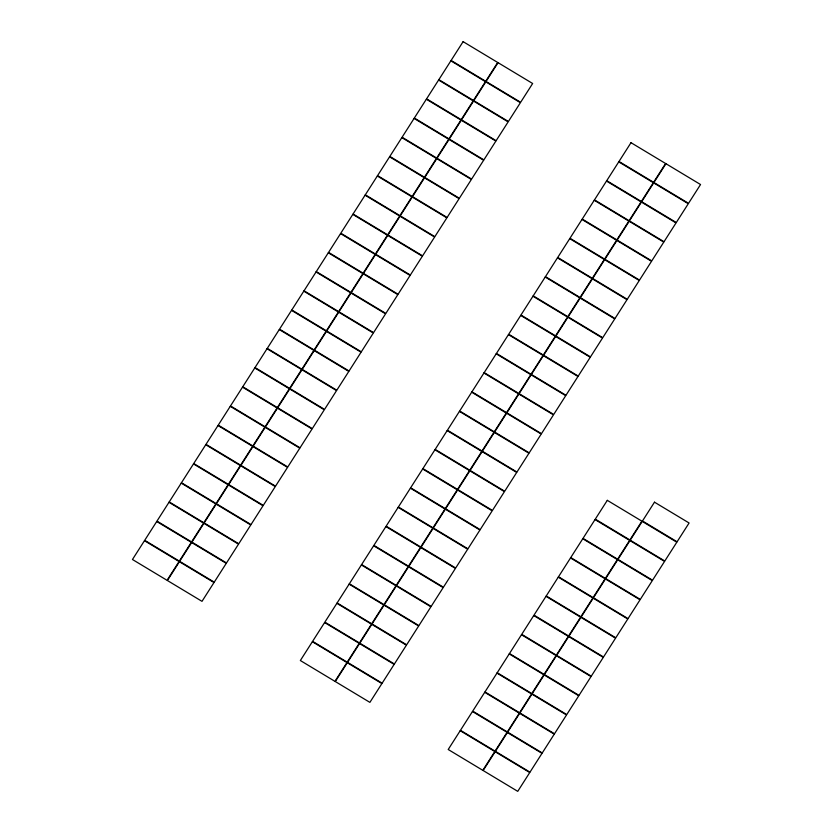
<?xml version="1.0" encoding="UTF-8"?>
<svg xmlns="http://www.w3.org/2000/svg" width="833" height="833" viewBox="0 0 833 833"><rect width="100%" height="100%" fill="white"/><g stroke="black" fill="none" stroke-linecap="round" stroke-linejoin="round"><path stroke-width="1.25" d="M144.463 540.7L132.457 559.495L167.058 580.32L179.064 561.525L144.463 540.7M156.719 521.51L144.713 540.305L179.314 561.119L191.319 542.325L156.719 521.51M168.974 502.309L156.968 521.104L191.569 541.929L203.575 523.134L168.974 502.309M181.23 483.119L169.224 501.914L203.825 522.739L215.83 503.944L181.23 483.119M193.485 463.919L181.479 482.724L216.091 503.538L228.086 484.744L193.485 463.919M205.741 444.728L193.735 463.523L228.346 484.348L240.341 465.553L205.741 444.728M217.996 425.538L205.99 444.333L240.602 465.158L252.597 446.353L217.996 425.538M230.252 406.337L218.246 425.132L252.857 445.957L264.852 427.162L230.252 406.337M242.507 387.147L230.512 405.942L265.113 426.767L277.108 407.972L242.507 387.147M254.763 367.947L242.767 386.751L277.368 407.566L289.363 388.772L254.763 367.947M267.018 348.756L255.023 367.551L289.624 388.376L301.619 369.581L267.018 348.756M279.274 329.566L267.278 348.361L301.879 369.186L313.874 350.381L279.274 329.566M291.529 310.365L279.534 329.17L314.135 349.985L326.13 331.19L291.529 310.365M303.785 291.175L291.789 309.97L326.39 330.795L338.385 312L303.785 291.175M316.04 271.985L304.045 290.779L338.646 311.604L350.641 292.799L316.04 271.985M328.296 252.784L316.301 271.579L350.901 292.404L362.896 273.609L328.296 252.784M340.551 233.594L328.556 252.389L363.157 273.214L375.152 254.419L340.551 233.594M352.807 214.393L340.812 233.198L375.412 254.013L387.407 235.218L352.807 214.393M365.062 195.203L353.067 213.998L387.668 234.823L399.663 216.028L365.062 195.203M377.318 176.013L365.323 194.807L399.923 215.632L411.919 196.827L377.318 176.013M389.573 156.812L377.578 175.607L412.179 196.432L424.174 177.637L389.573 156.812M401.829 137.622L389.834 156.417L424.434 177.242L436.43 158.447L401.829 137.622M414.084 118.432L402.089 137.226L436.69 158.041L448.685 139.246L414.084 118.432M426.34 99.231L414.345 118.026L448.945 138.851L460.941 120.056L426.34 99.231M438.595 80.041L426.6 98.835L461.201 119.66L473.196 100.866L438.595 80.041M450.851 60.84L438.856 79.645L473.456 100.46L485.452 81.665L450.851 60.84M463.106 41.65L451.111 60.445L485.712 81.27L497.707 62.475L463.106 41.65M179.397 561.723L167.402 580.518L202.002 601.343L213.998 582.548L179.397 561.723M191.652 542.533L179.657 561.327L214.258 582.152L226.253 563.347L191.652 542.533M203.908 523.332L191.913 542.127L226.514 562.952L238.509 544.157L203.908 523.332M216.163 504.142L204.168 522.937L238.769 543.762L250.764 524.967L216.163 504.142M228.419 484.952L216.424 503.746L251.025 524.561L263.02 505.766L228.419 484.952M240.675 465.751L228.679 484.546L263.28 505.371L275.275 486.576L240.675 465.751M252.93 446.561L240.935 465.355L275.536 486.18L287.531 467.386L252.93 446.561M265.186 427.36L253.19 446.165L287.791 466.98L299.786 448.185L265.186 427.36M277.441 408.17L265.446 426.965L300.047 447.79L312.042 428.995L277.441 408.17M289.697 388.98L277.701 407.774L312.302 428.599L324.297 409.794L289.697 388.98M301.952 369.779L289.957 388.574L324.558 409.399L336.553 390.604L301.952 369.779M314.208 350.589L302.212 369.383L336.813 390.208L348.808 371.414L314.208 350.589M326.463 331.388L314.468 350.193L349.069 371.008L361.064 352.213L326.463 331.388M338.719 312.198L326.723 330.993L361.324 351.818L373.319 333.023L338.719 312.198M350.974 293.008L338.979 311.802L373.58 332.627L385.575 313.822L350.974 293.008M363.23 273.807L351.234 292.602L385.835 313.427L397.841 294.632L363.23 273.807M375.485 254.617L363.49 273.411L398.091 294.236L410.096 275.442L375.485 254.617M387.741 235.427L375.745 254.221L410.346 275.036L422.352 256.241L387.741 235.427M399.996 216.226L388.001 235.021L422.602 255.846L434.607 237.051L399.996 216.226M412.252 197.036L400.256 215.83L434.857 236.655L446.863 217.861L412.252 197.036M424.518 177.835L412.512 196.64L447.113 217.455L459.118 198.66L424.518 177.835M436.773 158.645L424.768 177.439L459.368 198.264L471.374 179.47L436.773 158.645M449.029 139.455L437.023 158.249L471.624 179.074L483.629 160.269L449.029 139.455M461.284 120.254L449.279 139.049L483.879 159.874L495.885 141.079L461.284 120.254M473.54 101.064L461.534 119.858L496.135 140.683L508.14 121.889L473.54 101.064M485.795 81.863L473.79 100.668L508.39 121.483L520.396 102.688L485.795 81.863M498.051 62.673L486.045 81.467L520.646 102.292L532.651 83.498L498.051 62.673M312.354 641.733L300.349 660.527L334.949 681.352L346.955 662.558L312.354 641.733M324.61 622.543L312.604 641.337L347.205 662.162L359.21 643.357L324.61 622.543M336.865 603.342L324.86 622.136L359.46 642.961L371.466 624.167L336.865 603.342M349.121 584.152L337.115 602.946L371.716 623.771L383.721 604.977L349.121 584.152M361.376 564.951L349.371 583.756L383.971 604.571L395.977 585.776L361.376 564.951M373.632 545.761L361.626 564.555L396.227 585.38L408.232 566.586L373.632 545.761M385.887 526.571L373.882 545.365L408.482 566.19L420.488 547.385L385.887 526.571M398.143 507.37L386.137 526.175L420.748 546.989L432.744 528.195L398.143 507.37M410.398 488.18L398.393 506.974L433.004 527.799L444.999 509.005L410.398 488.18M422.654 468.989L410.648 487.784L445.259 508.609L457.255 489.804L422.654 468.989M434.909 449.789L422.904 468.583L457.515 489.408L469.51 470.614L434.909 449.789M447.165 430.599L435.17 449.393L469.77 470.218L481.766 451.424L447.165 430.599M459.42 411.398L447.425 430.203L482.026 451.017L494.021 432.223L459.42 411.398M471.676 392.208L459.681 411.002L494.281 431.827L506.277 413.033L471.676 392.208M483.931 373.017L471.936 391.812L506.537 412.637L518.532 393.832L483.931 373.017M496.187 353.817L484.192 372.611L518.792 393.436L530.788 374.642L496.187 353.817M508.442 334.627L496.447 353.421L531.048 374.246L543.043 355.452L508.442 334.627M520.698 315.436L508.703 334.231L543.303 355.045L555.299 336.251L520.698 315.436M532.953 296.236L520.958 315.03L555.559 335.855L567.554 317.061L532.953 296.236M545.209 277.045L533.214 295.84L567.814 316.665L579.81 297.87L545.209 277.045M557.464 257.845L545.469 276.65L580.07 297.464L592.065 278.67L557.464 257.845M569.72 238.654L557.725 257.449L592.325 278.274L604.321 259.479L569.72 238.654M581.975 219.464L569.98 238.259L604.581 259.084L616.576 240.279L581.975 219.464M594.231 200.264L582.236 219.058L616.837 239.883L628.832 221.089L594.231 200.264M606.486 181.073L594.491 199.868L629.092 220.693L641.087 201.898L606.486 181.073M618.742 161.873L606.747 180.678L641.348 201.492L653.343 182.698L618.742 161.873M630.998 142.682L619.002 161.477L653.603 182.302L665.598 163.507L630.998 142.682M347.288 662.756L335.293 681.55L369.894 702.375L381.889 683.581L347.288 662.756M359.544 643.565L347.548 662.36L382.149 683.185L394.144 664.39L359.544 643.565M371.799 624.365L359.804 643.17L394.405 663.984L406.4 645.19L371.799 624.365M384.055 605.175L372.059 623.969L406.66 644.794L418.655 626L384.055 605.175M396.31 585.984L384.315 604.779L418.916 625.604L430.911 606.799L396.31 585.984M408.566 566.784L396.57 585.578L431.171 606.403L443.166 587.609L408.566 566.784M420.821 547.593L408.826 566.388L443.427 587.213L455.422 568.418L420.821 547.593M433.077 528.393L421.082 547.198L455.682 568.012L467.677 549.218L433.077 528.393M445.332 509.202L433.337 527.997L467.938 548.822L479.933 530.027L445.332 509.202M457.588 490.012L445.593 508.807L480.193 529.632L492.188 510.827L457.588 490.012M469.843 470.812L457.848 489.606L492.449 510.431L504.444 491.637L469.843 470.812M482.099 451.621L470.104 470.416L504.704 491.241L516.699 472.446L482.099 451.621M494.354 432.431L482.359 451.226L516.96 472.04L528.955 453.246L494.354 432.431M506.61 413.23L494.615 432.025L529.215 452.85L541.211 434.055L506.61 413.23M518.865 394.04L506.87 412.835L541.471 433.66L553.466 414.865L518.865 394.04M531.121 374.84L519.126 393.645L553.726 414.459L565.722 395.665L531.121 374.84M543.376 355.649L531.381 374.444L565.982 395.269L577.977 376.474L543.376 355.649M555.632 336.459L543.637 355.254L578.237 376.079L590.233 357.274L555.632 336.459M567.887 317.258L555.892 336.053L590.493 356.878L602.488 338.083L567.887 317.258M580.143 298.068L568.148 316.863L602.748 337.688L614.754 318.893L580.143 298.068M592.398 278.868L580.403 297.673L615.004 318.487L627.01 299.693L592.398 278.868M604.654 259.677L592.659 278.472L627.259 299.297L639.265 280.502L604.654 259.677M616.909 240.487L604.914 259.282L639.515 280.107L651.521 261.302L616.909 240.487M629.175 221.286L617.17 240.091L651.77 260.906L663.776 242.111L629.175 221.286M641.431 202.096L629.425 220.891L664.026 241.716L676.032 222.921L641.431 202.096M653.686 182.906L641.681 201.701L676.281 222.526L688.287 203.721L653.686 182.906M665.942 163.705L653.936 182.5L688.537 203.325L700.543 184.53L665.942 163.705M460.201 730.708L448.206 749.502L482.807 770.327L494.802 751.533L460.201 730.708M472.457 711.517L460.462 730.312L495.062 751.137L507.058 732.332L472.457 711.517M484.712 692.317L472.717 711.111L507.318 731.936L519.313 713.142L484.712 692.317M496.968 673.126L484.973 691.921L519.573 712.746L531.569 693.951L496.968 673.126M509.223 653.926L497.228 672.731L531.829 693.545L543.834 674.751L509.223 653.926M521.479 634.736L509.484 653.53L544.084 674.355L556.09 655.561L521.479 634.736M533.734 615.545L521.739 634.34L556.34 655.165L568.345 636.36L533.734 615.545M545.99 596.345L533.995 615.139L568.595 635.964L580.601 617.17L545.99 596.345M558.256 577.154L546.25 595.949L580.851 616.774L592.857 597.979L558.256 577.154M570.511 557.964L558.506 576.759L593.106 597.573L605.112 578.779L570.511 557.964M582.767 538.764L570.761 557.558L605.362 578.383L617.368 559.589L582.767 538.764M595.022 519.573L583.017 538.368L617.617 559.193L629.623 540.398L595.022 519.573M607.299 500.341L595.293 519.136L629.894 539.961L641.899 521.166L607.299 500.341M495.146 751.73L483.14 770.525L517.741 791.35L529.746 772.555L495.146 751.73M507.401 732.54L495.396 751.335L529.996 772.16L542.002 753.355L507.401 732.54M519.657 713.34L507.651 732.134L542.252 752.959L554.257 734.165L519.657 713.34M531.912 694.149L519.907 712.944L554.507 733.769L566.513 714.974L531.912 694.149M544.168 674.959L532.162 693.754L566.763 714.568L578.768 695.774L544.168 674.959M556.423 655.758L544.418 674.553L579.018 695.378L591.024 676.583L556.423 655.758M568.679 636.568L556.673 655.363L591.274 676.188L603.279 657.393L568.679 636.568M580.934 617.368L568.929 636.173L603.529 656.987L615.535 638.193L580.934 617.368M593.19 598.177L581.184 616.972L615.785 637.797L627.79 619.002L593.19 598.177M605.445 578.987L593.44 597.782L628.04 618.607L640.046 599.802L605.445 578.987M617.701 559.786L605.695 578.581L640.296 599.406L652.301 580.611L617.701 559.786M629.956 540.596L617.951 559.391L652.551 580.216L664.557 561.421L629.956 540.596M642.212 521.396L630.206 540.2L664.807 561.015L676.812 542.221L642.212 521.396M654.488 502.174L642.482 520.969L677.094 541.783L689.089 522.989L654.488 502.174"/></g></svg>
